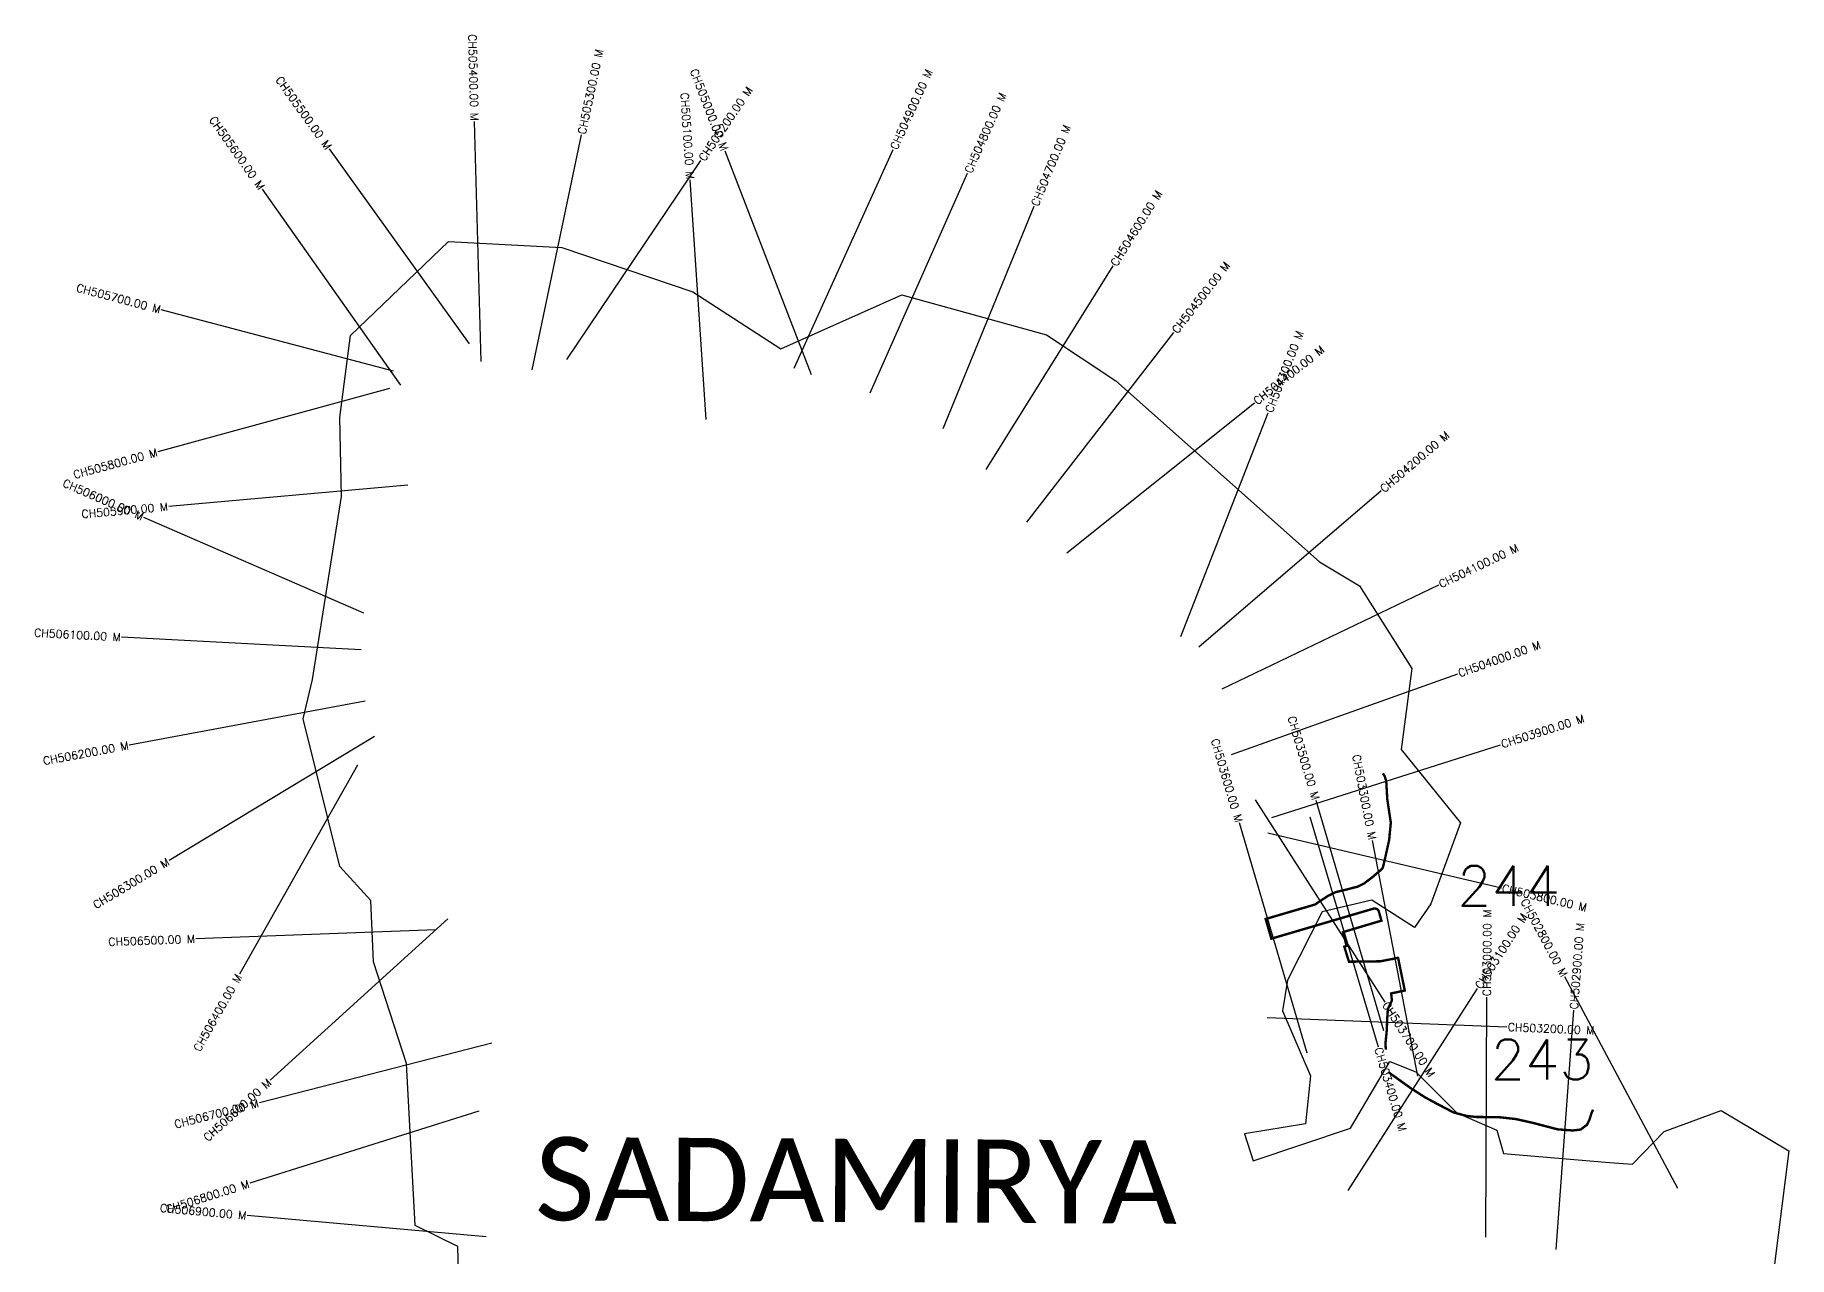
# Model space of a CAD drawing. Header units: metres. Extents: x 314012 to 316673, y 1882339 to 1886008.
# Drawn here: x 314123 to 316315, y 1884481 to 1886008 of the extents above; entities that cross this region are included whole.
import ezdxf
from ezdxf.enums import TextEntityAlignment as Align

# ---------------------------------------------------------------- set-up
doc = ezdxf.new("R2010")
doc.units = ezdxf.units.M
for name, color, linetype in [('ARTIFICIALLY PROTECTED', 4, 'Continuous'), ('CS', 134, 'Continuous'), ('CSMark', 6, 'Continuous'), ('village', 3, 'Continuous'), ('VILLAGE NAME', 250, 'Continuous')]:
    doc.layers.add(name, color=color, linetype=linetype)
doc.styles.get("Standard").update_dxf_attribs({"font": 'simplex.shx'})

msp = doc.modelspace()

# ---------------------------------------------------------------- linework, layer by layer
at = {"layer": 'ARTIFICIALLY PROTECTED', "const_width": 3, "flags": 128}
for points in [[(315810.9, 1884740), (315810.4, 1884747.8), (315812.1, 1884764.7), (315812.6, 1884778.9), (315813.5, 1884791), (315818.5, 1884801.5), (315817.5, 1884810.4), (315834.6, 1884814), (315826.2, 1884854.8), (315803.9, 1884850.5), (315764.8, 1884850), (315759, 1884868.8), (315761.9, 1884869.7), (315757.3, 1884887), (315805.4, 1884901.3), (315801.9, 1884913.7), (315800.4, 1884915.5), (315798.8, 1884916.2), (315797.1, 1884916.5), (315796, 1884916.5), (315667.8, 1884878.8), (315660.7, 1884903.4), (315722.5, 1884921.5), (315728.5, 1884925.7), (315738.9, 1884932.4), (315748.3, 1884937), (315761.3, 1884940.1), (315775.6, 1884943.8), (315783.5, 1884947.6), (315794.8, 1884956.2), (315805.4, 1884965.3), (315807.2, 1884967.6), (315810, 1884979.5), (315815, 1885001.9), (315817.1, 1885023.7), (315812.7, 1885053.1), (315811.4, 1885075.5), (315809.5, 1885081.8), (315807.1, 1885085.4)], [(316069.8, 1884665.2), (316068, 1884661), (316065.2, 1884652.1), (316062.1, 1884646), (316057.6, 1884642.8), (316054.7, 1884640.3), (316044.5, 1884639.1), (316025.7, 1884640.5), (315993.9, 1884648.8), (315973.3, 1884653.4), (315951.4, 1884655.8), (315933.6, 1884655.9), (315923.5, 1884656), (315911.8, 1884657.3), (315898.6, 1884660.8), (315895, 1884661.9), (315873.2, 1884673.3), (315859.6, 1884680.7), (315841.4, 1884692.4), (315814.4, 1884711.8)]]:
    msp.add_lwpolyline(points, dxfattribs=at)
at = {"layer": 'CS'}
for p, q in [((314680.2, 1885600), (314672.1, 1885899.8)), ((314743.9, 1885589.6), (314805.7, 1885883.2)), ((314665.8, 1885622.3), (314490.6, 1885865.9)), ((315093.1, 1885583.2), (314985.1, 1885863.1)), ((315071.5, 1885591.6), (315195.2, 1885864.9)), ((314787.3, 1885602.4), (314954.9, 1885851.2)), ((315166.4, 1885561.1), (315288.2, 1885835.3)), ((314579.9, 1885570.3), (314407, 1885815.5)), ((314961.5, 1885527.6), (314941.7, 1885826.9)), ((315257.7, 1885516.4), (315371.4, 1885794)), ((315311.3, 1885465.2), (315470, 1885719.8)), ((314570.6, 1885587.8), (314280.6, 1885664.6)), ((315362.4, 1885399.1), (315546.1, 1885636.3)), ((314565.6, 1885566.5), (314276.3, 1885487.1)), ((315412.4, 1885361), (315646.6, 1885548.5)), ((315554.7, 1885256.6), (315664, 1885536)), ((314588.7, 1885445.5), (314289.9, 1885418.9)), ((315577.1, 1885243.7), (315805.1, 1885438.7)), ((314533.6, 1885285.4), (314258.6, 1885405.3)), ((315606.5, 1885191), (315877, 1885320.8)), ((314530.5, 1885239.7), (314230.9, 1885255.4)), ((315618.1, 1885109.1), (315900.7, 1885209.8)), ((314535.4, 1885175.5), (314240.5, 1885120.7)), ((314547, 1885131.4), (314290.2, 1884976.4)), ((315668.5, 1885030.1), (315954.3, 1885121.2)), ((314525.6, 1885095.8), (314378.2, 1884834.5)), ((315647.7, 1885052.1), (315809.7, 1884799.6)), ((315808.3, 1884763.8), (315723.8, 1885051.6)), ((315712.4, 1884735.6), (315627.9, 1885023.4)), ((315715.8, 1885031.2), (315801.1, 1884743.5)), ((315663.3, 1885011.1), (315955.3, 1884942.4)), ((315850.8, 1884706.8), (315794.3, 1885001.4)), ((314623.5, 1884889.8), (314323.7, 1884878.7)), ((314638.7, 1884903.6), (314416.6, 1884701.9)), ((316175.7, 1884566.4), (316034.7, 1884831.2)), ((315763.7, 1884564), (315925.5, 1884816.6)), ((315935.7, 1884505.9), (315937.1, 1884805.9)), ((315662.6, 1884780.2), (315962.3, 1884768.5)), ((316023.6, 1884490.2), (316045.7, 1884789.4)), ((314693.6, 1884748.3), (314403.1, 1884673.7)), ((314677.3, 1884663.3), (314391.2, 1884573.1)), ((314686.7, 1884506.1), (314387.9, 1884532.7))]:
    msp.add_line(p, q, dxfattribs=at)
at = {"layer": 'village', "color": 6}
msp.add_polyline3d([(314662.5, 1884051.1, 0), (314651, 1884494.3, 0), (314597.7, 1884520.4, 0), (314587, 1884722.8, 0), (314545.7, 1884849.7, 0), (314542.5, 1884926.5, 0), (314503.8, 1884968.9, 0), (314458, 1885153.7, 0), (314469.5, 1885202.6, 0), (314505.6, 1885431.3, 0), (314503.7, 1885530.2, 0), (314517.2, 1885632.7, 0), (314639.5, 1885749.9, 0), (314781.2, 1885742.7, 0), (314944.7, 1885687.3, 0), (315054.7, 1885615.8, 0), (315206.2, 1885683.5, 0), (315386.7, 1885633.4, 0), (315473.5, 1885575.9, 0), (315728, 1885349.6, 0), (315777.8, 1885319.8, 0), (315843.4, 1885216.6, 0), (315829.9, 1885115, 0), (315904.4, 1885023.5, 0), (315867.3, 1884922.2, 0), (315846.7, 1884892.7, 0), (315793.4, 1884926.9, 0), (315731.2, 1884912.4, 0), (315687.8, 1884826.8, 0), (315681.7, 1884788.8, 0), (315716.7, 1884707.5, 0), (315710.5, 1884647.3, 0), (315634.4, 1884634.9, 0), (315645.1, 1884601.3, 0), (315766.8, 1884642.1, 0), (315815.7, 1884725.5, 0), (315848.2, 1884712.2, 0), (315899.5, 1884661.1, 0), (315949.6, 1884639.6, 0), (315957.8, 1884610.2, 0), (316090.4, 1884599, 0), (316119, 1884597, 0), (316158.9, 1884637.9, 0), (316230, 1884664.1, 0), (316314.6, 1884613.6, 0), (316296.6, 1884472, 0)], dxfattribs=at)

# ---------------------------------------------------------------- texts
at = {"char_height": 50, "attachment_point": 1}
for s, insert in [('244', (315899.9, 1884969.8)), ('243', (315941.9, 1884752.9))]:
    msp.add_mtext_dynamic_manual_height_columns(s, width=84.374, gutter_width=1, heights=[74.2], dxfattribs=dict(at, insert=insert))
at = {"layer": 'CSMark'}
for s, rotation, p in [('CH505400.00 M', 271.5456, (314672.1, 1885900.8)), ('CH505000.00 M', 291.0905, (314984.8, 1885864.1)), ('CH505500.00 M', 305.7109, (314490.1, 1885866.7)), ('CH505100.00 M', 273.7858, (314941.6, 1885827.9)), ('CH505600.00 M', 305.1981, (314406.4, 1885816.3)), ('CH505700.00 M', 345.1632, (314279.6, 1885664.9)), ('CH505800.00 M', 15.3467, (314275.4, 1885486.9)), ('CH506000.00 M', 336.4411, (314257.7, 1885405.7)), ('CH505900.00 M', 5.0837, (314288.9, 1885418.8)), ('CH506100.00 M', 356.9927, (314229.9, 1885255.5)), ('CH503500.00 M', 286.3638, (315723.5, 1885052.6)), ('CH506200.00 M', 10.5371, (314239.5, 1885120.5)), ('CH503600.00 M', 286.3638, (315627.6, 1885024.4)), ('CH503300.00 M', 280.8414, (315794.2, 1885002.4)), ('CH506300.00 M', 31.1033, (314289.3, 1884975.9)), ('CH502800.00 M', 298.0347, (316034.3, 1884832.1)), ('CH506500.00 M', 2.1204, (314322.7, 1884878.7)), ('CH506400.00 M', 60.5872, (314377.7, 1884833.6)), ('CH506600.00 M', 42.2418, (314415.8, 1884701.2)), ('CH506700.00 M', 14.4096, (314402.1, 1884673.4)), ('CH506800.00 M', 17.4861, (314390.2, 1884572.8)), ('CH506900.00 M', 354.9027, (314386.9, 1884532.8))]:
    msp.add_text(s, height=10, rotation=rotation, dxfattribs=at).set_placement(p, align=Align.MIDDLE_RIGHT)
for s, rotation, p in [('CH505300.00 M', 78.1181, (314805.9, 1885884.2)), ('CH504900.00 M', 65.6433, (315195.6, 1885865.8)), ('CH505200.00 M', 56.0322, (314955.5, 1885852)), ('CH504800.00 M', 66.0488, (315288.6, 1885836.2)), ('CH504700.00 M', 67.7398, (315371.8, 1885794.9)), ('CH504600.00 M', 58.0584, (315470.5, 1885720.6)), ('CH504500.00 M', 52.2465, (315546.7, 1885637.1)), ('CH504300.00 M', 68.6352, (315664.4, 1885536.9)), ('CH504400.00 M', 38.6767, (315647.4, 1885549.1)), ('CH504200.00 M', 40.5451, (315805.8, 1885439.4)), ('CH504100.00 M', 25.627, (315877.9, 1885321.2)), ('CH504000.00 M', 19.6184, (315901.6, 1885210.2)), ('CH503900.00 M', 17.6833, (315955.3, 1885121.5)), ('CH503800.00 M', 346.768, (315956.3, 1884942.2)), ('CH503000.00 M', 89.7159, (315937.1, 1884806.9)), ('CH503100.00 M', 57.3788, (315926, 1884817.5)), ('CH502900.00 M', 85.7658, (316045.8, 1884790.4)), ('CH503700.00 M', 302.6851, (315810.2, 1884798.7)), ('CH503200.00 M', 357.7487, (315963.3, 1884768.4)), ('CH503400.00 M', 286.5056, (315801.4, 1884742.6))]:
    msp.add_text(s, height=10, rotation=rotation, dxfattribs=at).set_placement(p, align=Align.MIDDLE_LEFT)
at = {"layer": 'VILLAGE NAME', "insert": (314747.9, 1884631), "char_height": 104.042, "attachment_point": 1, "rotation": 359.6762}
msp.add_mtext_dynamic_manual_height_columns('{\\fCalibri|b0|i0|c0|p34;SADAMIRYA}', width=1115.134, gutter_width=520.2, heights=[0], dxfattribs=at)

doc.saveas('drawing.dxf')
